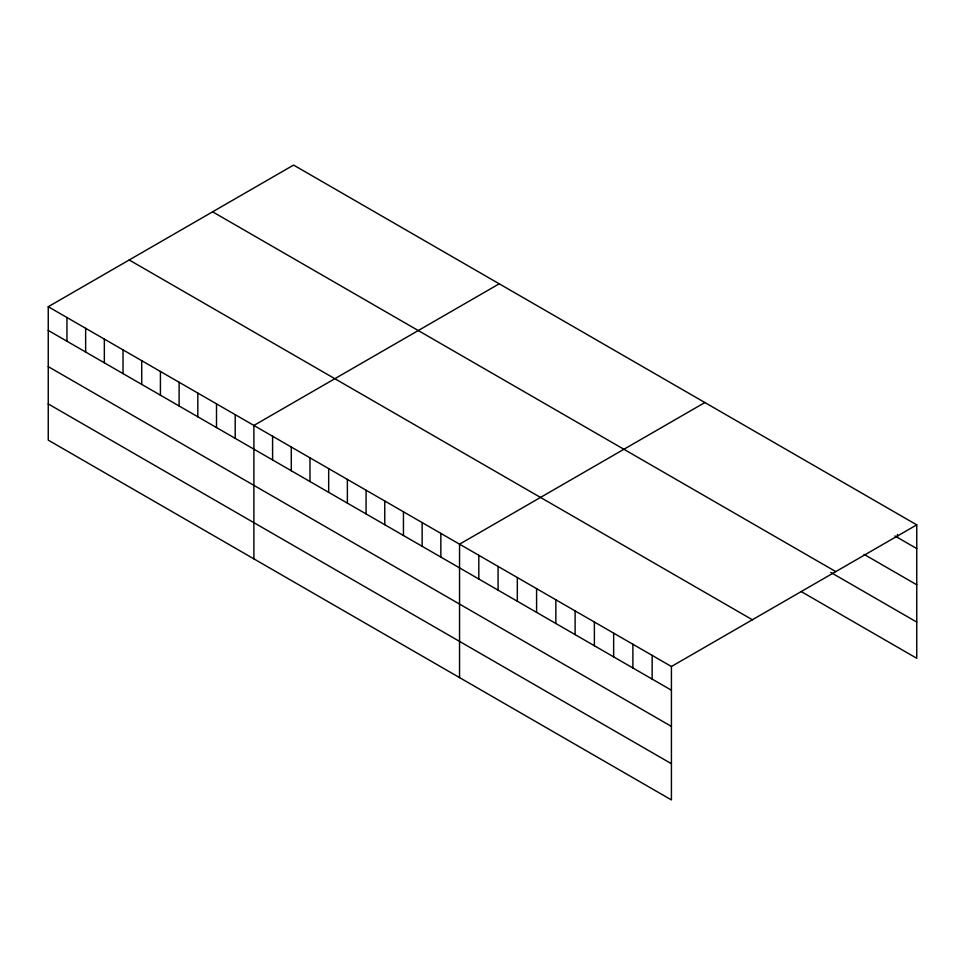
<?xml version="1.0" encoding="UTF-8"?>
<svg xmlns="http://www.w3.org/2000/svg" width="965" height="965" viewBox="0 0 965 965"><rect width="100%" height="100%" fill="white"/><g stroke="black" fill="none" stroke-linecap="round" stroke-linejoin="round"><path stroke-width="1.45" d="M48.25 306.713L671.423 666.501L671.423 799.925L48.25 440.137L48.25 306.713L293.577 165.075L916.75 524.864L916.75 658.287L801.179 591.557M499.219 283.807L253.892 425.444L253.892 558.868M704.872 402.538L459.545 544.176L459.545 677.587M671.423 666.501L916.75 524.864M894.917 535.973L916.75 548.578M864.097 554.38L916.75 584.778M212.614 211.817L835.787 571.606M830.72 572.402L916.75 622.075M129.214 259.983L752.386 619.759M48.25 330.428L671.423 690.216M48.25 366.628L671.423 726.416M48.25 403.937L671.423 763.713M897.486 534.489L897.486 537.457M652.159 655.38L652.159 679.095M632.895 644.258L632.895 667.973M613.644 633.137L613.644 656.851M594.38 622.027L594.38 645.73M575.116 610.905L575.116 634.608M555.852 599.784L555.852 623.486M536.588 588.662L536.588 612.377M517.324 577.54L517.324 601.255M498.073 566.419L498.073 590.134M478.809 555.297L478.809 579.012M440.848 533.38L440.848 557.095M422.151 522.596L422.151 546.299M403.454 511.8L403.454 535.503M384.77 501.004L384.77 524.719M366.073 490.208L366.073 513.923M347.376 479.412L347.376 503.127M328.679 468.616L328.679 492.331M309.982 457.832L309.982 481.535M291.285 447.036L291.285 470.751M272.588 436.24L272.588 459.955M235.207 414.648L235.207 438.363M216.51 403.865L216.51 427.567M197.813 393.069L197.813 416.784M179.116 382.273L179.116 405.988M160.419 371.477L160.419 395.192M141.722 360.681L141.722 384.396M123.025 349.897L123.025 373.6M104.341 339.101L104.341 362.816M85.644 328.305L85.644 352.02M66.947 317.509L66.947 341.224"/></g></svg>
